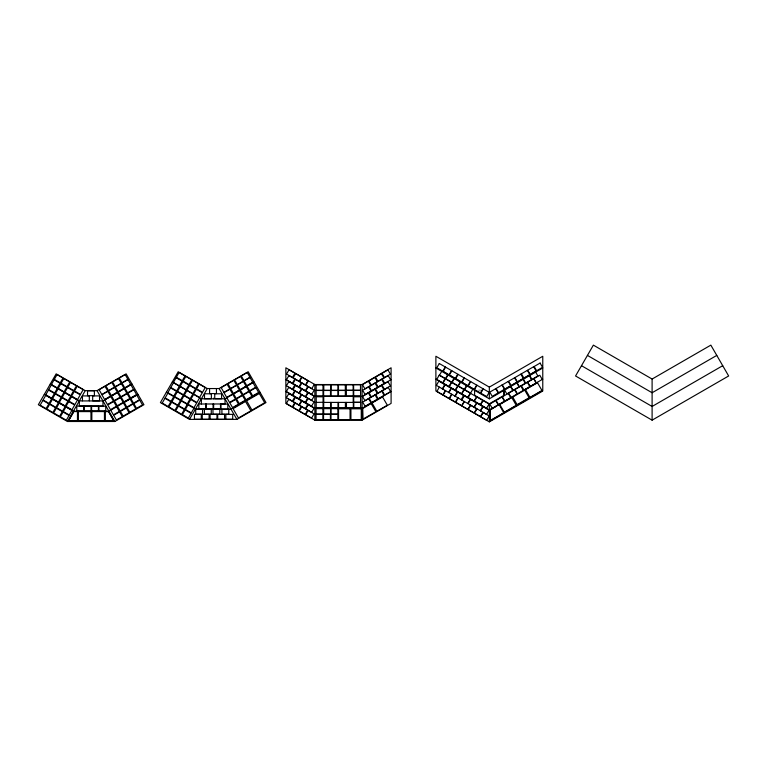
<?xml version="1.0" encoding="UTF-8"?>
<svg xmlns="http://www.w3.org/2000/svg" width="767" height="767" viewBox="0 0 767 767"><rect width="100%" height="100%" fill="white"/><g stroke="black" fill="none" stroke-linecap="round" stroke-linejoin="round"><path stroke-width="0.58" stroke-dasharray="3.83 2.88" d="M478.56 390.115L480.832 390.115"/><path stroke-width="1.15" d="M490.113 420.939L490.305 409.962L499.096 404.477L503.785 412.886L490.113 420.939L490.123 409.636L496.105 406.194M51.456 384.833L48.714 389.578L54.649 393.001L57.391 388.255L51.427 384.89M58.215 388.706L55.473 393.452L61.408 396.884L64.15 392.138M64.936 392.579L62.194 397.325L68.129 400.757L70.871 396.002M71.676 396.414L68.934 401.17L74.869 404.592L77.611 399.847M67.438 421.495L85.242 390.652L97.035 390.652L126.124 373.855L143.937 404.708L114.849 421.495L67.438 421.495L38.35 404.708L56.154 373.855L85.242 390.652M173.515 382.714L170.773 387.469L176.707 390.892L179.449 386.146M167.887 393.126L165.145 397.872L171.079 401.304L173.821 396.549M180.264 386.597L177.522 391.343L183.466 394.765L186.208 390.019M174.646 396.999L171.904 401.755L177.839 405.177L180.581 400.432M186.995 390.461L184.253 395.216L190.187 398.639L192.929 393.893M181.367 400.873L178.625 405.618L184.559 409.051L187.301 404.295M193.725 394.305L190.983 399.051L196.918 402.483L199.66 397.728M188.097 404.717L185.355 409.463L191.29 412.886L194.032 408.14M189.487 419.386L207.301 388.543L219.094 388.543L248.172 371.746L265.986 402.589L236.898 419.386L189.487 419.386L160.399 402.589L178.212 371.746L207.301 388.543M308.334 380.95L305.88 385.197L311.824 388.62L314.269 384.372M439.338 387.153L436.883 391.4L442.818 394.832L445.272 390.585M442.329 388.792L444.783 384.545L438.849 381.122L436.394 385.37L474.044 407.124L476.499 402.876L470.564 399.454L468.11 403.701M442.684 389.003L445.138 384.756L451.073 388.179L448.628 392.426M445.627 390.787L443.173 395.034L449.117 398.466L451.562 394.219M448.944 392.608L451.389 388.361L457.333 391.784L454.879 396.031M451.878 394.391L449.433 398.639L455.368 402.061L457.813 397.814M455.224 396.251L457.678 392.004L463.613 395.427L461.159 399.674M458.158 398.035L455.713 402.282L461.648 405.705L464.102 401.457M461.82 400.067L464.275 395.82L470.209 399.243L467.755 403.49M464.39 401.668L461.935 405.916L467.87 409.348L470.324 405.091M476.93 408.907L474.485 413.154L480.42 416.577L482.874 412.33M480.295 410.728L482.75 406.481L476.815 403.058L474.361 407.306L486.585 414.372L489.03 410.124L483.095 406.692L480.641 410.939M77.467 411.141L77.467 421.025L68.34 421.025L73.9 411.141M68.34 421.025L73.9 411.572L77.467 411.572M489.931 420.623L503.785 412.886M50.219 384.142L79.308 400.93L102.97 400.93L132.058 384.142M137.993 394.42L108.904 411.217L73.373 411.217L44.285 394.42M172.278 382.024L201.366 398.821L225.028 398.821L254.117 382.024M260.051 392.311L230.963 409.099L195.422 409.099L166.343 392.311M362.101 384.535L391.093 367.796L391.093 403.413L362.101 420.153L314.853 420.153L285.861 403.413L285.861 367.796L314.853 384.535L362.101 384.535L362.101 420.153M391.093 379.675L362.101 396.405L314.853 396.405L285.861 379.675M391.093 391.544L362.101 408.284L314.853 408.284L285.861 391.544M489.336 387.114L542.768 356.272L542.768 391.026L489.336 421.869L435.886 391.007L435.886 356.262L489.336 387.114L489.336 398.83L542.768 367.987M489.336 421.869L489.336 403.806L504.082 395.302L504.082 390.317L504.082 395.302M542.768 379.157L489.336 410L435.886 379.138M510.621 397.881L499.633 404.228L504.408 412.512L516.402 405.59L511.618 397.306M499.787 404.497L511.771 397.574M512.72 397.057L524.714 390.135M525.5 389.655L537.494 382.733M517.102 404.65L529.096 397.728M504.255 412.253L516.249 405.331M529.978 397.411L541.972 390.489M652.103 379.042L710.846 345.131L728.65 375.974L652.103 420.163L575.557 375.974L593.37 345.131L652.103 379.042L652.103 420.163M716.781 355.409L652.103 392.752L587.436 355.409M722.715 365.696L652.103 406.462L581.491 365.696M78.359 411.601L90.966 411.601M91.839 411.572L104.446 411.572M105.319 411.611L108.473 411.611L113.88 420.958L105.338 420.958L113.88 420.958M68.34 420.604L77.467 420.604M91.839 420.623L104.446 420.623M78.359 420.824L90.966 420.824M435.886 367.968L489.336 398.83M489.336 403.806L474.6 395.302L474.6 390.317M58.177 388.783L64.112 392.205M64.888 392.656L70.823 396.088M71.599 396.539L77.544 399.962M542.24 379.454L539.786 375.207L533.851 378.639L536.306 382.886M536.133 382.973L533.679 378.725L527.744 382.148L530.198 386.395M529.844 386.616L527.389 382.369L521.455 385.791L523.909 390.039M524.465 389.713L529.345 398.15L517.351 405.072L512.481 396.635M523.324 390.365L520.87 386.117L514.935 389.54L517.389 393.787M517.035 394.008L514.58 389.761L508.646 393.193L511.1 397.44M510.736 397.632L508.291 393.385L502.347 396.807L504.801 401.055M504.494 401.246L502.04 396.999L496.105 400.422L498.56 404.669M498.195 404.871L495.75 400.623L489.806 404.056L492.261 408.303M390.624 379.828L388.169 375.581L382.234 379.003L384.689 383.251M232.717 394.248L235.459 398.993L229.525 402.426L226.783 397.68M219.094 388.543L236.898 419.386M123.324 402.78L126.066 407.536L120.131 410.959L117.389 406.213M116.584 406.702L119.326 411.448L113.391 414.87L110.649 410.124M97.035 390.652L114.849 421.495M108.473 411.179L113.88 420.527M105.319 411.179L105.338 421.083M353.213 396.405L353.213 402.253M346.454 402.407L346.454 407.891L353.309 407.891L353.309 402.407L323.703 402.407L323.703 407.891L330.558 407.891L330.558 402.407M345.39 402.407L345.39 407.891L338.535 407.891L338.535 402.407M338.007 402.407L338.007 407.891L331.152 407.891L331.152 402.407M323.751 396.405L323.751 402.253M323.06 402.407L323.06 407.891L316.205 407.891L316.205 402.407L323.07 402.263L323.07 396.779L316.215 396.779L316.215 402.263M314.853 384.535L314.853 420.153M227.809 408.984L227.809 404.084L220.954 404.084L220.954 408.984M225.028 398.821L225.028 403.96L198.845 404.008L198.845 408.907L205.7 408.907L205.7 404.008M224.568 398.207L224.568 398.821M220.493 404.008L220.493 408.916L213.638 408.916L213.638 404.008M216.438 388.668L216.438 393.567L209.583 393.567L209.583 388.668M213.533 398.207L213.533 398.821M213.082 404.008L213.082 408.916L206.227 408.916L206.227 404.008M201.366 398.821L201.366 403.96M104.446 411.083L104.446 421.112L91.839 421.112L91.839 411.083M102.97 400.93L102.97 406.079L79.308 406.079L79.308 400.93M90.966 411.294L90.966 421.131L78.359 421.131L78.359 411.294M89.317 400.815L89.317 395.916L82.462 395.916L82.462 400.815M54.102 379.818L51.36 384.574L57.295 387.997L60.037 383.251L54.102 379.818M57.046 374.632L54.304 379.377L60.238 382.81L62.98 378.054L57.046 374.632M48.513 390.019L45.771 394.775L51.705 398.198L54.447 393.452L48.513 390.019M42.885 400.432L40.143 405.177L46.087 408.61L48.829 403.854L42.885 400.432M45.828 395.235L43.086 399.99L49.021 403.413L51.763 398.667L45.828 395.235M60.861 383.701L58.119 388.447L64.054 391.879L66.796 387.124L60.861 383.701M63.805 378.505L61.063 383.26L66.997 386.683L69.739 381.937L63.805 378.505M55.272 393.902L52.53 398.648L58.465 402.071L61.207 397.325L55.272 393.902M49.644 404.305L46.902 409.06L52.837 412.483L55.579 407.737L49.644 404.305M52.587 399.118L49.845 403.864L55.78 407.296L58.522 402.541L52.587 399.118M70.526 382.378L67.784 387.124L73.718 390.556L76.46 385.801L70.526 382.378M67.582 387.565L64.84 392.32L70.775 395.743L73.517 390.997L67.582 387.565M61.993 397.766L59.251 402.522L65.195 405.944L67.937 401.199L61.993 397.766M56.374 408.178L53.632 412.924L59.567 416.356L62.309 411.601L56.374 408.178M59.308 402.982L56.566 407.737L62.511 411.16L65.253 406.414L59.308 402.982M74.313 391.41L71.571 396.155L77.505 399.588L80.247 394.842L74.313 391.41M77.256 386.223L74.514 390.969L80.449 394.391L83.191 389.646L77.256 386.223M68.733 401.611L65.991 406.357L71.925 409.789L74.667 405.034L68.733 401.611M63.105 412.023L60.363 416.769L66.298 420.191L69.04 415.446L63.105 412.023M66.048 406.826L63.306 411.572L69.241 415.005L71.983 410.249L66.048 406.826M176.151 377.709L173.409 382.455L179.344 385.887L182.086 381.132L176.151 377.709M179.095 372.513L176.352 377.268L182.287 380.691L185.029 375.945L179.095 372.513M170.571 387.91L167.829 392.656L173.764 396.088L176.506 391.333L170.571 387.91M164.943 398.313L162.201 403.068L168.136 406.491L170.878 401.745L164.943 398.313M182.91 381.582L180.168 386.338L186.103 389.761L188.845 385.015L182.91 381.582M185.854 376.396L183.112 381.141L189.046 384.574L191.788 379.818L185.854 376.396M177.33 391.784L174.588 396.539L180.523 399.962L183.265 395.216L177.33 391.784M171.703 402.196L168.961 406.941L174.895 410.374L177.637 405.618L171.703 402.196M192.575 380.259L189.833 385.015L195.767 388.438L198.509 383.692L192.575 380.259M189.631 385.456L186.889 390.202L192.833 393.634L195.575 388.888L189.631 385.456M184.051 395.657L181.309 400.403L187.244 403.835L189.986 399.08L184.051 395.657M178.423 406.069L175.681 410.815L181.616 414.238L184.358 409.492L178.423 406.069M196.371 389.3L193.629 394.046L199.564 397.469L202.306 392.723L196.371 389.3M199.315 384.104L196.573 388.85L202.507 392.282L205.249 387.536L199.315 384.104M190.782 399.502L188.04 404.247L193.974 407.67L196.716 402.924L190.782 399.502M185.154 409.904L182.412 414.65L188.346 418.082L191.088 413.336L185.154 409.904M289.006 369.79L286.551 374.047L292.486 377.469L294.94 373.222L289.006 369.79M288.91 375.562L286.455 379.809L292.39 383.232L294.844 378.984L288.91 375.562M288.881 381.544L286.427 385.791L292.361 389.214L294.816 384.967L288.881 381.544M295.621 373.615L293.167 377.863L299.101 381.295L301.556 377.048L295.621 373.615M288.785 387.306L286.331 391.553L292.265 394.976L294.72 390.729L288.785 387.306M295.4 379.31L292.946 383.558L298.881 386.98L301.335 382.733L295.4 379.31M288.871 393.509L286.427 397.757L292.361 401.189L294.816 396.942L288.871 393.509M295.496 385.37L293.042 389.617L298.977 393.04L301.431 388.792L295.496 385.37M288.785 399.281L286.331 403.528L292.265 406.951L294.72 402.704L288.785 399.281M301.968 377.278L299.523 381.525L305.458 384.957L307.912 380.7L301.968 377.278M295.276 391.055L292.821 395.302L298.756 398.735L301.21 394.487L295.276 391.055M301.853 383.03L299.398 387.277L305.333 390.71L307.788 386.463L301.853 383.03M295.496 397.335L293.042 401.582L298.977 405.014L301.431 400.767L295.496 397.335M301.843 389.022L299.398 393.27L305.333 396.702L307.788 392.455L301.843 389.022M295.276 403.03L292.821 407.277L298.756 410.7L301.21 406.452L295.276 403.03M301.728 394.784L299.274 399.032L305.208 402.454L307.663 398.207L301.728 394.784M308.248 386.721L305.793 390.969L311.728 394.401L314.182 390.154L308.248 386.721M301.843 400.997L299.398 405.244L305.333 408.667L307.778 404.42L301.843 400.997M308.209 392.694L305.755 396.942L311.69 400.374L314.144 396.127L308.209 392.694M301.728 406.75L299.274 410.997L305.208 414.429L307.663 410.172L301.728 406.75M308.123 398.476L305.669 402.723L311.603 406.146L314.058 401.898L308.123 398.476M308.209 404.669L305.755 408.916L311.69 412.339L314.144 408.092L308.209 404.669M308.123 410.441L305.669 414.688L311.603 418.12L314.058 413.873L308.123 410.441M439.29 363.52L436.835 367.767L442.77 371.19L445.224 366.942L439.29 363.52M439.165 375.216L436.711 379.464L442.645 382.886L445.1 378.639L439.165 375.216M441.984 370.902L439.529 375.149L445.464 378.582L447.918 374.334L441.984 370.902M445.579 367.153L443.134 371.401L449.069 374.823L451.514 370.576L445.579 367.153M445.454 378.85L443 383.097L448.935 386.52L451.389 382.273L445.454 378.85M448.273 374.545L445.828 378.793L451.763 382.215L454.208 377.968L448.273 374.545M451.83 370.758L449.385 375.005L455.32 378.428L457.774 374.181L451.83 370.758M451.705 382.455L449.251 386.702L455.186 390.125L457.64 385.878L451.705 382.455M454.524 378.141L452.079 382.388L458.014 385.82L460.468 381.573L454.524 378.141M458.12 374.401L455.665 378.649L461.6 382.071L464.054 377.824L458.12 374.401M457.985 386.089L455.531 390.336L461.466 393.768L463.92 389.521L457.985 386.089M460.814 381.784L458.359 386.031L464.294 389.463L466.748 385.216L460.814 381.784M464.418 378.016L461.964 382.263L467.899 385.696L470.353 381.448L464.418 378.016M464.284 389.713L461.839 393.96L467.774 397.392L470.229 393.145L464.284 389.713M467.113 385.408L464.658 389.655L470.593 393.078L473.047 388.831L467.113 385.408M470.708 381.65L468.253 385.897L474.198 389.329L476.643 385.082L470.708 381.65M470.583 393.346L468.129 397.594L474.064 401.026L476.518 396.779L470.583 393.346M476.959 385.255L474.514 389.502L480.449 392.934L482.903 388.687L476.959 385.255M470.679 405.302L468.225 409.549L474.169 412.982L476.614 408.734L470.679 405.302M476.834 396.951L474.38 401.199L480.315 404.631L482.769 400.384L476.834 396.951M483.248 388.898L480.794 393.145L486.729 396.577L489.183 392.33L483.248 388.898M483.114 400.595L480.66 404.842L486.594 408.265L489.049 404.017L483.114 400.595M483.22 412.55L480.765 416.797L486.7 420.22L489.154 415.973L483.22 412.55M371.113 403.538L362.743 408.495L363.05 419.06L375.907 411.735L371.113 403.538M105.031 386.319L99.096 389.751L101.838 394.497L107.773 391.065L105.031 386.319M111.771 382.407L105.836 385.83L108.578 390.585L114.513 387.153L111.771 382.407M118.482 378.514L112.548 381.947L115.29 386.693L121.224 383.27L118.482 378.514M125.174 374.612L119.24 378.035L121.982 382.781L127.916 379.358L125.174 374.612M107.84 391.352L101.896 394.775L104.638 399.53L110.582 396.098L107.84 391.352M114.571 387.44L108.636 390.863L111.378 395.619L117.313 392.186L114.571 387.44M121.282 383.548L115.347 386.98L118.089 391.726L124.024 388.303L121.282 383.548M127.984 379.636L122.039 383.069L124.781 387.814L130.726 384.392L127.984 379.636M110.669 396.357L104.724 399.789L107.466 404.535L113.401 401.112L110.669 396.357M117.399 392.445L111.464 395.877L114.206 400.623L120.141 397.201L117.399 392.445M124.11 388.562L118.176 391.985L120.918 396.74L126.852 393.308L124.11 388.562M130.802 384.65L124.868 388.073L127.61 392.829L133.544 389.396L130.802 384.65M120.429 397.603L114.494 401.026L117.236 405.781L123.171 402.349L120.429 397.603M127.14 393.711L121.205 397.143L123.947 401.889L129.882 398.466L127.14 393.711M133.832 389.799L127.897 393.231L130.639 397.977L136.574 394.554L133.832 389.799M113.689 401.515L107.754 404.938L110.496 409.693L116.431 406.261L113.689 401.515M130.035 398.898L124.101 402.32L126.843 407.076L132.777 403.643L130.035 398.898M136.727 394.986L130.793 398.418L133.535 403.164L139.469 399.732L136.727 394.986M119.594 411.86L113.66 415.283L116.402 420.038L122.336 416.606L119.594 411.86M126.325 407.948L120.39 411.371L123.132 416.126L129.067 412.694L126.325 407.948M133.046 404.056L127.101 407.488L129.844 412.234L135.788 408.811L133.046 404.056M139.738 400.144L133.803 403.576L136.545 408.322L142.48 404.899L139.738 400.144M233.82 380.298L227.885 383.721L230.627 388.466L236.562 385.044L233.82 380.298M240.531 376.405L234.597 379.838L237.339 384.583L243.273 381.151L240.531 376.405M247.233 372.494L241.289 375.926L244.031 380.672L249.965 377.239L247.233 372.494M227.09 384.209L221.145 387.632L223.887 392.378L229.832 388.955L227.09 384.209M236.629 385.322L230.694 388.754L233.436 393.5L239.371 390.077L236.629 385.322M243.34 381.439L237.406 384.861L240.148 389.617L246.082 386.185L243.34 381.439M250.032 377.527L244.098 380.95L246.84 385.705L252.774 382.273L250.032 377.527M229.889 389.243L223.954 392.666L226.696 397.411L232.631 393.989L229.889 389.243M239.457 390.336L233.513 393.759L236.255 398.514L242.199 395.082L239.457 390.336M246.169 386.443L240.234 389.876L242.976 394.622L248.911 391.199L246.169 386.443M252.861 382.541L246.926 385.964L249.668 390.71L255.603 387.287L252.861 382.541M235.747 399.406L229.812 402.828L232.554 407.574L238.489 404.151L235.747 399.406M242.477 395.484L236.543 398.917L239.285 403.663L245.219 400.24L242.477 395.484M249.198 391.601L243.254 395.024L245.996 399.78L251.94 396.347L249.198 391.601M255.89 387.69L249.956 391.122L252.698 395.868L258.632 392.436L255.89 387.69M245.517 401.448L233.053 408.648L238.451 417.996L250.914 410.796L245.517 401.448M259.323 393.49L246.619 400.825L251.969 410.086L264.673 402.752L259.323 393.49M368.39 381.199L362.455 384.622L364.91 388.869L370.844 385.446L368.39 381.199M374.871 377.469L368.927 380.902L371.381 385.149L377.316 381.717L374.871 377.469M381.448 373.673L375.514 377.105L377.968 381.352L383.903 377.92L381.448 373.673M387.968 369.915L382.033 373.337L384.488 377.585L390.422 374.162L387.968 369.915M368.591 386.856L362.657 390.288L365.111 394.535L371.046 391.103L368.591 386.856M375.073 383.136L369.128 386.568L371.583 390.815L377.517 387.383L375.073 383.136M381.65 379.339L375.715 382.771L378.169 387.019L384.104 383.586L381.65 379.339M368.409 392.982L362.475 396.414L364.919 400.662L370.864 397.229L368.409 392.982M374.881 389.262L368.946 392.694L371.401 396.942L377.335 393.509L374.881 389.262M381.467 385.465L375.533 388.898L377.987 393.145L383.922 389.713L381.467 385.465M387.987 381.707L382.052 385.13L384.507 389.377L390.441 385.954L387.987 381.707M368.611 398.648L362.666 402.071L365.121 406.318L371.055 402.896L368.611 398.648M375.082 394.928L369.148 398.351L371.602 402.598L377.537 399.176L375.082 394.928M381.669 391.132L375.734 394.554L378.179 398.802L384.123 395.379L381.669 391.132M388.188 387.364L382.254 390.796L384.708 395.043L390.643 391.611L388.188 387.364M382.541 396.932L372.033 402.991L376.818 411.275L387.325 405.216L382.541 396.932M495.722 388.677L489.787 392.11L492.241 396.357L498.176 392.925L495.722 388.677M502.011 385.044L496.076 388.476L498.531 392.723L504.465 389.291L502.011 385.044M508.262 381.429L502.327 384.861L504.772 389.109L510.717 385.676L508.262 381.429M514.552 377.815L508.617 381.237L511.071 385.485L517.006 382.062L514.552 377.815M520.841 374.171L514.906 377.594L517.361 381.841L523.295 378.419L520.841 374.171M527.36 370.375L521.416 373.797L523.871 378.045L529.805 374.622L527.36 370.375M533.64 366.722L527.706 370.154L530.16 374.401L536.095 370.969L533.64 366.722M540.093 363.069L534.158 366.492L536.612 370.739L542.547 367.316L540.093 363.069M510.304 386.232L504.37 389.655L506.824 393.912L512.759 390.48L510.304 386.232M516.594 382.599L510.659 386.031L513.113 390.278L519.048 386.846L516.594 382.599M522.845 378.984L516.91 382.417L519.364 386.664L525.299 383.232L522.845 378.984M529.144 375.37L523.199 378.793L525.654 383.04L531.589 379.617L529.144 375.37M535.424 371.727L529.489 375.149L531.943 379.397L537.878 375.974L535.424 371.727M537.341 382.465L525.347 389.396L530.131 397.67L542.125 390.748L537.341 382.465M337.979 384.833L331.123 384.833L331.123 390.317L337.979 390.317L337.979 384.833M345.323 384.823L338.468 384.823L338.468 390.307L345.323 390.307L345.323 384.823M353.136 384.766L346.281 384.766L346.281 390.25L353.136 390.25L353.136 384.766M360.48 384.766L353.625 384.766L353.625 390.25L360.48 390.25L360.48 384.766M323.003 384.833L316.148 384.833L316.148 390.317L323.003 390.317L323.003 384.833M330.654 384.842L323.799 384.842L323.799 390.326L330.654 390.326L330.654 384.842M353.223 390.403L346.368 390.403L346.368 395.887L353.223 395.887L353.223 390.403M360.567 390.403L353.712 390.403L353.712 395.887L360.567 395.887L360.567 390.403M322.993 390.47L316.138 390.47L316.138 395.954L322.993 395.954L322.993 390.47M330.491 390.47L323.636 390.47L323.636 395.954L330.491 395.954L330.491 390.47M337.94 390.47L331.085 390.47L331.085 395.954L337.94 395.954L337.94 390.47M345.332 390.47L338.477 390.47L338.477 395.954L345.332 395.954L345.332 390.47M94.389 390.777L87.534 390.777L87.534 395.686L94.389 395.686L94.389 390.777M211.366 393.797L204.511 393.797L204.511 398.706L211.366 398.706L211.366 393.797M221.596 393.797L214.741 393.797L214.741 398.706L221.596 398.706L221.596 393.797M99.537 395.906L92.682 395.906L92.682 400.815L99.537 400.815L99.537 395.906M360.567 396.769L353.712 396.769L353.712 402.253L360.567 402.253L360.567 396.769M360.653 402.407L353.798 402.407L353.798 407.891L360.653 407.891L360.653 402.407M83.641 406.117L76.786 406.117L76.786 411.026L83.641 411.026L83.641 406.117M91.024 406.127L84.169 406.127L84.169 411.026L91.024 411.026L91.024 406.127M98.435 406.127L91.589 406.127L91.589 411.026L98.435 411.026L98.435 406.127M105.75 406.194L98.895 406.194L98.895 411.102L105.75 411.102L105.75 406.194M322.917 408.638L316.062 408.638L316.062 414.122L322.917 414.122L322.917 408.638M337.883 408.638L331.028 408.638L331.028 414.122L337.883 414.122L337.883 408.638M330.558 408.648L323.703 408.648L323.703 414.132L330.558 414.132L330.558 408.648M350.068 408.792L338.554 408.792L338.554 419.76L350.068 419.76L350.068 408.792M361.276 408.792L350.922 408.792L350.922 419.654L361.276 419.654L361.276 408.792M202.565 409.223L195.71 409.223L195.71 414.132L202.565 414.132L202.565 409.223M211.261 409.242L204.405 409.242L204.405 414.151L211.261 414.151L211.261 409.242M219.822 409.214L212.967 409.214L212.967 414.113L219.822 414.113L219.822 409.214M228.767 409.233L221.912 409.233L221.912 414.142L228.767 414.142L228.767 409.233M201.29 414.391L194.435 414.391L194.435 419.29L201.29 419.29L201.29 414.391M209.103 414.381L202.258 414.381L202.258 419.29L209.103 419.29L209.103 414.381M216.975 414.401L210.12 414.401L210.12 419.3L216.975 419.3L216.975 414.401M232.708 414.381L225.853 414.381L225.853 419.29L232.708 419.29L232.708 414.381M322.897 414.276L316.052 414.276L316.052 419.76L322.897 419.76L322.897 414.276M330.404 414.276L323.549 414.276L323.549 419.76L330.404 419.76L330.404 414.276M337.854 414.276L330.999 414.276L330.999 419.76L337.854 419.76L337.854 414.276M224.568 414.41L217.713 414.41L217.713 419.309L224.568 419.309L224.568 414.41"/></g></svg>
